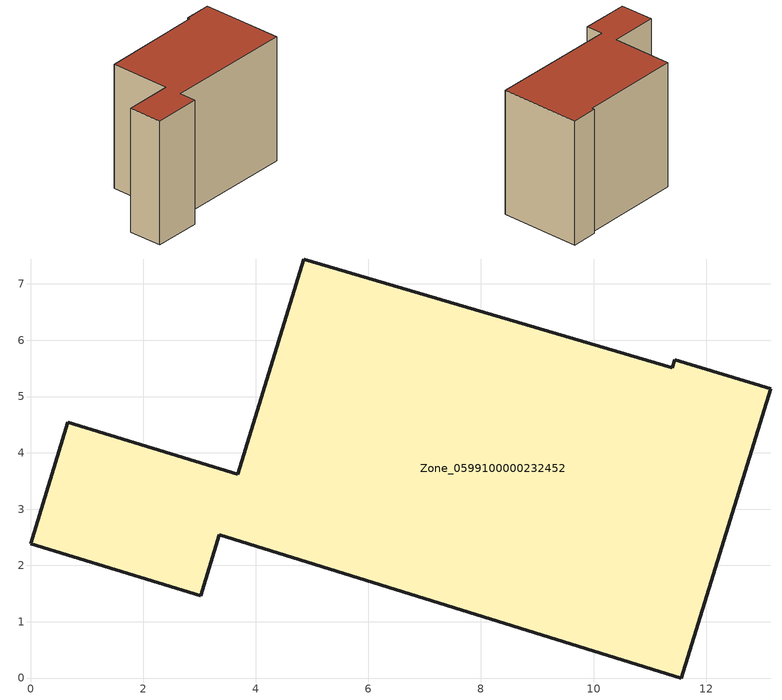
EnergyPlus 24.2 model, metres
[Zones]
Zone_0599100000232452
 floor ground (C_G): 3.35,2.54 3.02,1.46 0,2.39 0.66,4.55 3.68,3.62 4.85,7.44 11.4,5.51 11.44,5.65 13.15,5.14 11.56,0 z0
 wall outside (C_F): 0.66,4.55 0,2.39 3.02,1.46 3.35,2.54 11.56,0 13.15,5.14 11.44,5.65 11.4,5.51 4.85,7.44 3.68,3.62 0.66,4.55 z0:8.47
 roof outside (C_R): 3.68,3.62 0.66,4.55 0,2.39 3.02,1.46 3.35,2.54 11.56,0 13.15,5.14 11.44,5.65 11.4,5.51 4.85,7.44 z8.47
[BUILDING]
Pand.0599100000232452: North Axis=0; Terrain=City; Loads Convergence Tolerance Value=0.04; Temperature Convergence Tolerance Value=0.4; Solar Distribution=FullExterior; Maximum Number of Warmup Days=25; Minimum Number of Warmup Days=1
[Site:Location]
Rotterdam.The.Hague.AP_ZH_NLD Design_Conditions: Latitude=51.96; Longitude=4.45; Time Zone=1; Elevation=-4.5
[SITE:GROUNDTEMPERATURE:BUILDINGSURFACE]
18, 18, 18, 18, 18, 18, 18, 18, 18, 18, 18, 18
[MATERIAL] Thermal Absorptance=0.9; Solar Absorptance=0.7; Visible Absorptance=0.7
Name | Roughness | Thickness | Conductivity | Density | Specific Heat
G.TI.1975-1991 | MediumSmooth | 0.15 | 0.288461 | 540 | 1210
F.TI.1975-1991 | Rough | 0.3 | 0.230769 | 1920 | 840
R.TI.1975-1991 | MediumRough | 0.2 | 0.153846 | 1500 | 1000
[CONSTRUCTION]
C_G: G.TI.1975-1991
C_F: F.TI.1975-1991
C_R: R.TI.1975-1991
[ZONE]
Zone_0599100000232452: Type=1; Multiplier=1; Ceiling Height=Autocalculate; Volume=Autocalculate; Floor Area=autocalculate; Part of Total Floor Area=Yes
[ZONEINFILTRATION:DESIGNFLOWRATE]
Infil_Zone_0599100000232452: Zone or ZoneList or Space or SpaceList=Zone_0599100000232452; Schedule=AlwaysOn; Design Flow Rate Calculation Method=Flow/Area; Flow Rate per Floor Area=0.003; Constant Term Coefficient=1; Temperature Term Coefficient=0; Velocity Term Coefficient=0; Velocity Squared Term Coefficient=0
[HVACTEMPLATE:ZONE:IDEALLOADSAIRSYSTEM]
Zone_0599100000232452: Maximum Heating Supply Air Temperature=50; Minimum Cooling Supply Air Temperature=13; Maximum Heating Supply Air Humidity Ratio=0.0156; Minimum Cooling Supply Air Humidity Ratio=0.0077; Heating Limit=NoLimit; Cooling Limit=NoLimit; Dehumidification Control Type=ConstantSensibleHeatRatio; Cooling Sensible Heat Ratio=0.7; Dehumidification Setpoint=60; Humidification Control Type=None; Humidification Setpoint=30; Outdoor Air Method=None; Outdoor Air Flow Rate per Person=0.00944; Outdoor Air Flow Rate per Zone Floor Area=0; Outdoor Air Flow Rate per Zone=0; Demand Controlled Ventilation Type=None; Outdoor Air Economizer Type=NoEconomizer; Heat Recovery Type=None; Sensible Heat Recovery Effectiveness=0.7; Latent Heat Recovery Effectiveness=0.65
[ZONECONTROL:THERMOSTAT]
ThermostatControl_Zone_0599100000232452: Zone or ZoneList=Zone_0599100000232452; Control Type Schedule=DualSetpointControlType; Control 1=Thermostat_Zone_0599100000232452; Temperature Difference Between Cutout And Setpoint=0
[THERMOSTATSETPOINT:DUALSETPOINT]
Thermostat_Zone_0599100000232452: Heating Setpoint Temperature Schedule=HeatingSetpoint_Zone_0599100000232452; Cooling Setpoint Temperature Schedule=CoolingSetpoint_Zone_0599100000232452
[SCHEDULE:COMPACT]
HeatingSetpoint_Zone_0599100000232452: Through: 12/31, For: AllDays, Until: 24:00, 21
CoolingSetpoint_Zone_0599100000232452: Through: 12/31, For: AllDays, Until: 24:00, 24
DualSetpointControlType: Through: 12/31, For: AllDays, Until: 24:00, 4
AlwaysOn: Through: 12/31, For: AllDays, Until: 24:00, 1
